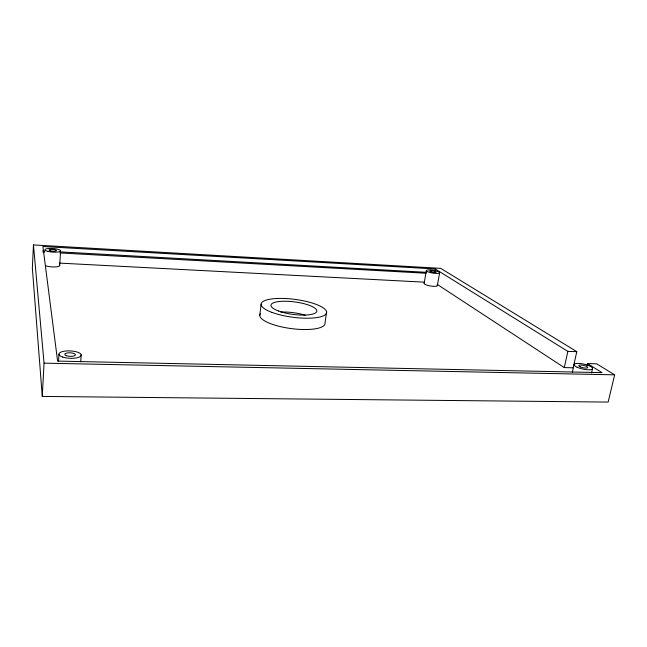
<?xml version="1.0" encoding="UTF-8"?>
<svg xmlns="http://www.w3.org/2000/svg" width="647" height="647" viewBox="0 0 647 647"><rect width="100%" height="100%" fill="white"/><g stroke="black" fill="none" stroke-linecap="round" stroke-linejoin="round"><path stroke-width="0.97" d="M437.178 284.356L564.273 367.593L573.169 367.795L576.801 351.661L440.704 268.351L33.458 244.93L32.35 268.125L42.273 396.425L608.148 402.07L614.65 374.831L596.647 363.808L587.468 363.582L587.023 365.547M42.273 396.425L44.045 363.153L33.458 244.93M59.726 265.391L60.559 250.745M58.57 361.066L58.958 354.305M80.713 361.875L81.174 354.823M259.787 315.235L261.121 304.219M326.598 311.797L325.037 322.74A32.916 9.349 7.5 0 1 290.244 328.45A32.916 9.349 7.5 0 1 260.361 313.674M424.141 283.321L426.349 270.486M434.897 270.867L435.229 268.958L42.912 246.523L57.599 361.099L602.034 372.64L587.468 363.582M437.348 285.683L439.612 272.824A6.745 1.431 9.3 0 0 430.166 269.92A6.745 1.431 9.3 0 0 429.147 272.258A6.745 1.431 9.3 0 0 439.612 272.824M564.273 367.593L567.864 351.402L435.229 268.958M572.328 372.276L574.01 364.787M591.504 373.012L592.595 368.321M44.045 363.153L614.65 374.831M567.864 351.402L576.801 351.661M59.451 263.103L424.569 282.173M42.823 251.998L44.837 252.112M59.969 252.945L426.122 273.252M42.686 250.907L44.7 251.02M59.815 251.861L426.502 272.322M59.37 264.874A7.813 1.909 3.7 0 1 55.197 266.936A7.813 1.909 3.7 0 1 45.314 265.61M437.283 285.27A6.721 1.512 9.4 0 1 430.101 285.934A6.721 1.512 9.4 0 1 424.545 282.99M280.887 312.064A23.033 6.543 7.5 0 1 305.271 315.243M577.173 367.261A9.519 2.539 12.5 0 0 592.434 368.96A9.519 2.539 12.5 0 0 580.319 363.509A9.519 2.539 12.5 0 0 577.173 367.261M580.327 366.873A4.569 1.213 12.5 0 0 587.662 367.706A4.569 1.213 12.5 0 0 581.871 365.086A4.569 1.213 12.5 0 0 580.327 366.873M431.128 271.942A3.235 0.687 9.3 0 0 436.159 272.217A3.235 0.687 9.3 0 0 431.63 270.818A3.235 0.687 9.3 0 0 431.128 271.942M47.457 251.311A7.853 1.804 3.9 0 0 60.381 251.198A7.853 1.804 3.9 0 0 50.353 248.44A7.853 1.804 3.9 0 0 47.457 251.311M50.199 250.777A3.769 0.865 3.9 0 0 56.41 250.737A3.769 0.865 3.9 0 0 51.614 249.402A3.769 0.865 3.9 0 0 50.199 250.777M62.751 357.079A11.136 3.696 2.7 0 0 80.988 355.777A11.136 3.696 2.7 0 0 66.479 350.949A11.136 3.696 2.7 0 0 62.751 357.079M66.56 355.753A5.346 1.771 2.7 0 0 75.327 355.146A5.346 1.771 2.7 0 0 68.404 352.817A5.346 1.771 2.7 0 0 66.56 355.753M272.031 312.42A33.029 9.001 7.5 0 0 325.951 314.086A33.029 9.001 7.5 0 0 283.661 298.453A33.029 9.001 7.5 0 0 272.031 312.42M278.436 310.972A23.114 6.3 7.5 0 0 316.294 312.25A23.114 6.3 7.5 0 0 286.969 301.267A23.114 6.3 7.5 0 0 278.436 310.972"/></g></svg>
